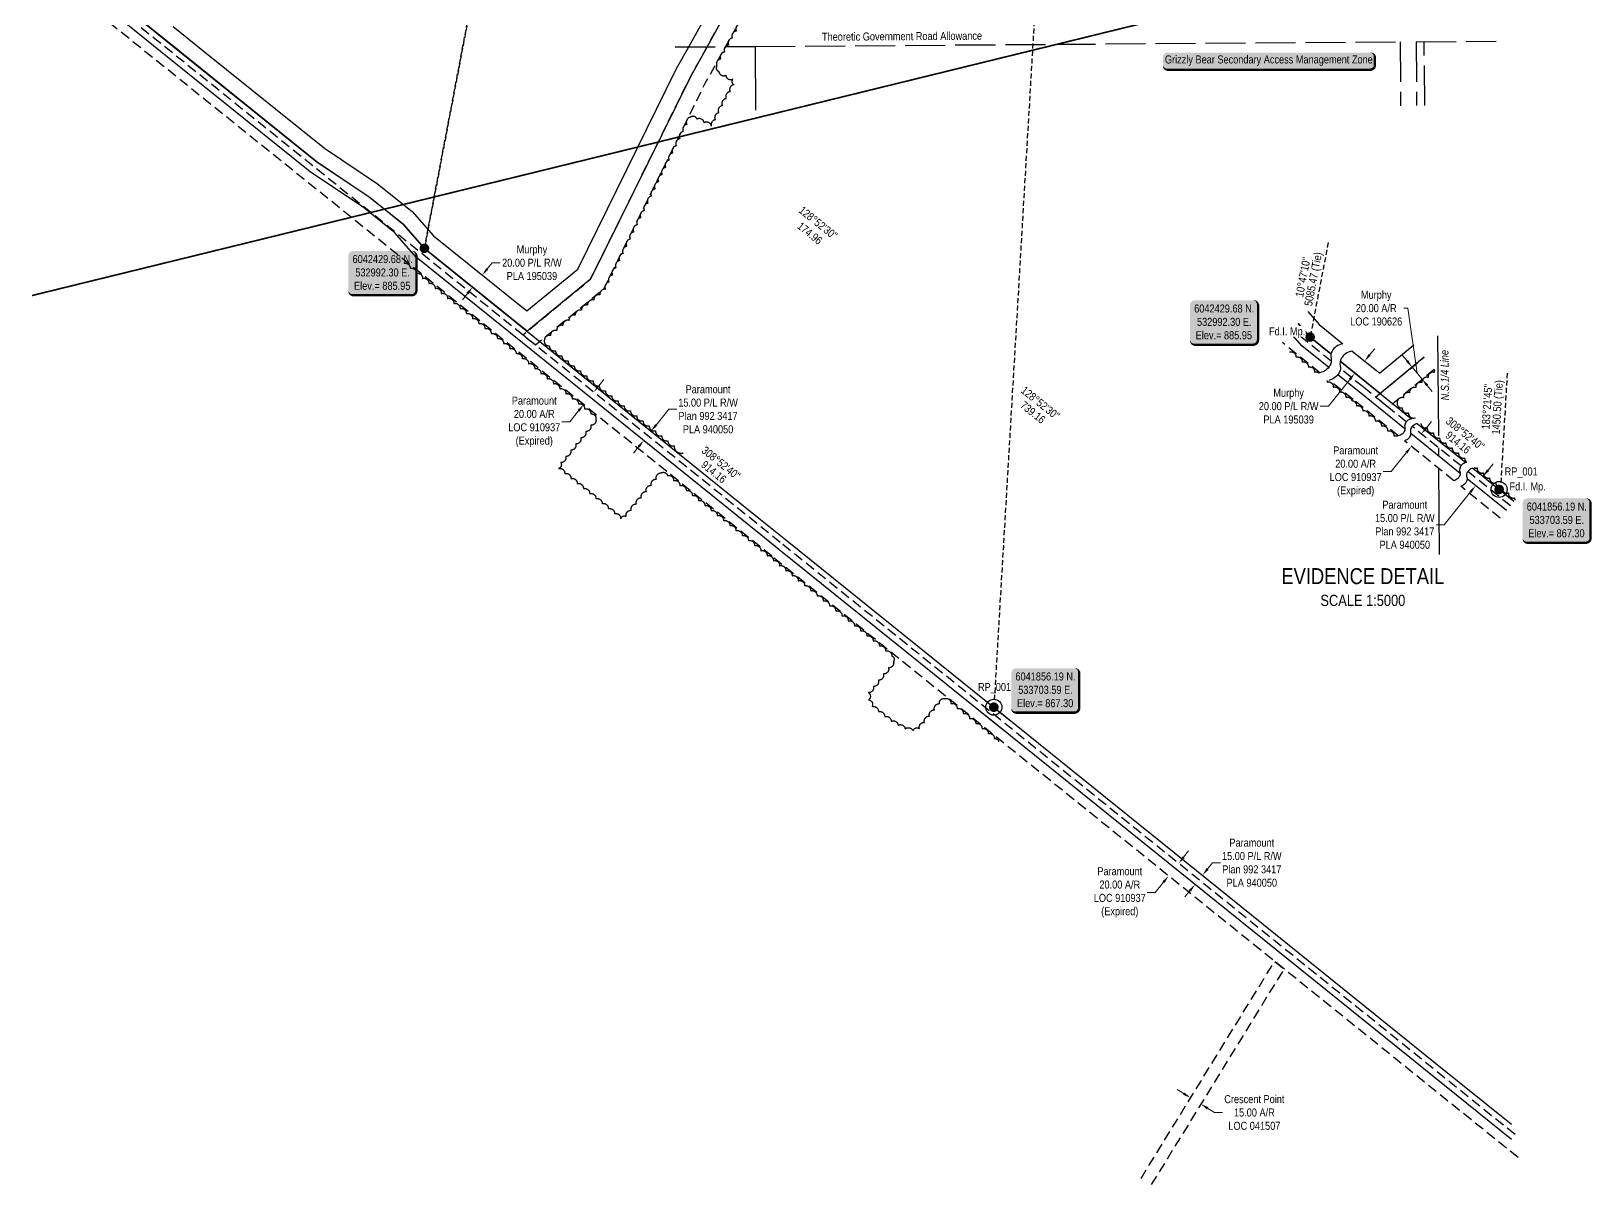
# Model space of a CAD drawing. Extents: x 532499 to 536929, y 6041259 to 6047760.
# Drawn here: x 532501 to 534450, y 6041259 to 6042701 of the extents above; entities that cross this region are included whole.
import ezdxf
from ezdxf.enums import TextEntityAlignment as Align

# ---------------------------------------------------------------- set-up
doc = ezdxf.new("R2010")
doc.units = 0
doc.header["$LTSCALE"] = 5
doc.header["$PDSIZE"] = 0.5
for name, pattern in [('0', [1, 1, 0]), ('DASHDOT2', [12.7, 6.35, -3.175, 0, -3.175]), ('foc-ACCESSROAD', [3.75, 2.5, -1.25]), ('foc-QUARTERLINE', [33, 25, -3, 2, -3]), ('foc-TIELINE', [1.875, 1.25, -0.625]), ('foc-UNSURVEYED', [12.5, 10, -2.5])]:
    doc.linetypes.add(name, pattern=pattern)
doc.layers.get('Defpoints').update_dxf_attribs({"color": 9})
for name, color, linetype in [('35', 37, 'Continuous'), ('AS-WILDLIFE', 131, 'DASHDOT2'), ('AS-WILDLIFE-BLOCK', 131, 'Continuous'), ('C-AR', 13, 'foc-ACCESSROAD'), ('C-RW', 13, 'Continuous'), ('DETAIL-T', 7, 'Continuous'), ('F-AR', 190, 'foc-ACCESSROAD'), ('F-RW', 190, 'Continuous'), ('L-BD', 7, 'Continuous'), ('L-MON', 1, 'Continuous'), ('L-QSEC', 8, 'foc-QUARTERLINE'), ('L-ROAD-T', 7, 'Continuous'), ('L-TIE', 7, 'foc-TIELINE'), ('L-TIE-T', 7, 'Continuous'), ('L-USEC', 7, 'foc-UNSURVEYED'), ('T-BUSH', 110, '0')]:
    doc.layers.add(name, color=color, linetype=linetype)
for name, color, linetype, lineweight in [('C-AR-T', 13, 'Continuous', 9), ('C-RW-T', 13, 'Continuous', 9), ('F-AR-T', 190, 'Continuous', 9), ('F-RW-T', 190, 'Continuous', 9)]:
    doc.layers.add(name, color=color, linetype=linetype, lineweight=lineweight)
doc.styles.add('80', font='ARIALN.TTF', dxfattribs={"height": 10})
doc.styles.add('80CG', font='ARIALN.TTF', dxfattribs={"height": 10})
doc.styles.add('80L', font='ARIALN.TTF', dxfattribs={"height": 10})
doc.dimstyles.new('Compass 5 000', dxfattribs={"dimscale": 5, "dimtxt": 9, "dimasz": 2, "dimexe": 0.2, "dimexo": 0.0625, "dimgap": 0.5, "dimtad": 0, "dimtih": 1, "dimtoh": 1, "dimzin": 0, "dimdsep": 46, "dimtxsty": '80CG', "dimcen": 0.1, "dimse1": 1, "dimse2": 1, "dimclrd": 256, "dimclrt": 256, "dimaunit": 1, "dimadec": 4, "dimazin": 0, "dimtfac": 0.06, "dimtofl": 0, "dimtmove": 0, "dimatfit": 1, "dimfxl": 0.2, "dimtolj": 1, "dimtzin": 0, "dimlwd": -1, "dimarcsym": 0})

# ---------------------------------------------------------------- blocks, each defined once
blk = doc.blocks.new('*U438')
h = blk.add_hatch(color=255)
edge = h.paths.add_edge_path()
edge.add_line((-126.5, -11.5), (126.5, -11.5))
edge.add_arc((126.5, -5.5), 6, 270, 360)
edge.add_line((132.5, -5.5), (132.5, 4))
edge.add_arc((126.5, 4), 6, 0, 90)
edge.add_line((126.5, 10), (-126.5, 10))
edge.add_arc((-126.5, 4), 6, 90, 180)
edge.add_line((-132.5, 4), (-132.5, -5.5))
edge.add_arc((-126.5, -5.5), 6, 180, 270)
at = {"color": 131, "flags": 128}
blk.add_lwpolyline([(-126.5, -11.5, 3, 3, 0), (126.5, -11.5, 3, 3, 0.414214), (132.5, -5.5, 3, 3, 0), (132.5, 4, 3, 0, 0.414214), (126.5, 10, 0, 0, 0), (-126.5, 10, 0, 0, 0.414214), (-132.5, 4, 0, 0, 0), (-132.5, -5.5, 0, 3, 0.414214)], format="xyseb", close=True, dxfattribs=at)
at = {"color": 131, "style": '80'}
blk.add_attdef('ENTER_TEXT_001', (-36, -5), '', height=10, dxfattribs=at)
blk = doc.blocks.new('fdia')
at = {"color": 255, "const_width": 1}
blk.add_lwpolyline([(-0.5, 0, 1), (0.5, 0, 1)], format="xyb", close=True, dxfattribs=at)
blk = doc.blocks.new('Fdiaa')
blk.add_blockref('fdia', (0, 0))
blk = doc.blocks.new('fdib')
at = {"color": 1, "const_width": 1.6}
blk.add_lwpolyline([(-0.4, 0, 1), (0.4, 0, 1)], format="xyb", close=True, dxfattribs=at)
at = {"color": 1}
blk.add_circle((0, 0), 0.8, dxfattribs=at)
blk = doc.blocks.new('Fdibb')
blk.add_blockref('fdib', (0, 0))
blk = doc.blocks.new('fdicc')
for name in ['Fdibb', 'Fdiaa']:
    blk.add_blockref(name, (0, 0))
blk = doc.blocks.new('FDI')
blk.add_blockref('fdicc', (0, 0))
blk = doc.blocks.new('*D487')
at = {"layer": 'Defpoints', "color": 0, "transparency": 16777216}
for p in [(533186.7, 6042263.8), (533174.1, 6042248.2), (533203.8, 6042250)]:
    blk.add_point(p, dxfattribs=at)
at = {"layer": 'F-AR-T', "transparency": 16777216}
for p, q in [((533210, 6042257.8), (533216.3, 6042265.6)), ((533184.9, 6042226.7), (533173.8, 6042212.9)), ((533173.8, 6042212.9), (533163.8, 6042212.9))]:
    blk.add_line(p, q, dxfattribs=at)
for points in [[(533208.7, 6042258.8), (533211.3, 6042256.8), (533203.8, 6042250)], [(533183.6, 6042227.7), (533186.2, 6042225.6), (533191.2, 6042234.5)]]:
    blk.add_solid(points, dxfattribs=at)
at = {"layer": 'F-AR-T', "transparency": 16777216, "insert": (533129.5, 6042212.9), "char_height": 10, "attachment_point": 5, "style": '80CG'}
blk.add_mtext('\\A1;Paramount\\P20.00 A/R\\PLOC 910937\\P(Expired)', dxfattribs=at)
blk = doc.blocks.new('*D488')
at = {"layer": 'Defpoints', "color": 0, "transparency": 16777216}
for p in [(533921.9, 6041670.9), (533909.4, 6041655.4), (533921.8, 6041645.3)]:
    blk.add_point(p, dxfattribs=at)
at = {"layer": 'F-AR-T', "transparency": 16777216}
for p, q in [((533940.6, 6041668.7), (533946.9, 6041676.5)), ((533915.5, 6041637.6), (533905.2, 6041624.7)), ((533905.2, 6041624.7), (533895.2, 6041624.7))]:
    blk.add_line(p, q, dxfattribs=at)
for points in [[(533939.3, 6041669.7), (533941.9, 6041667.6), (533934.4, 6041660.9)], [(533914.2, 6041638.6), (533916.8, 6041636.5), (533921.8, 6041645.3)]]:
    blk.add_solid(points, dxfattribs=at)
at = {"layer": 'F-AR-T', "transparency": 16777216, "insert": (533860.9, 6041624.7), "char_height": 10, "attachment_point": 5, "style": '80CG'}
blk.add_mtext('\\A1;Paramount\\P20.00 A/R\\PLOC 910937\\P(Expired)', dxfattribs=at)
blk = doc.blocks.new('*D489')
at = {"layer": 'Defpoints', "color": 0, "transparency": 16777216}
for p in [(533951.4, 6041371.2), (533962.2, 6041360.1), (533964.2, 6041363.3)]:
    blk.add_point(p, dxfattribs=at)
at = {"layer": 'F-AR-T', "transparency": 16777216}
for p, q in [((533940.9, 6041373.2), (533932.4, 6041378.4)), ((533970.7, 6041354.8), (533979.2, 6041349.6)), ((533979.2, 6041349.6), (533989.2, 6041349.6))]:
    blk.add_line(p, q, dxfattribs=at)
for points in [[(533941.7, 6041374.6), (533940, 6041371.8), (533949.4, 6041367.9)], [(533971.6, 6041356.3), (533969.8, 6041353.4), (533962.2, 6041360.1)]]:
    blk.add_solid(points, dxfattribs=at)
at = {"layer": 'F-AR-T', "transparency": 16777216, "insert": (534029, 6041349.6), "char_height": 10, "attachment_point": 5, "style": '80CG'}
blk.add_mtext('\\A1;Crescent Point\\P15.00 A/R\\PLOC 041507', dxfattribs=at)
blk = doc.blocks.new('*D490')
at = {"layer": 'Defpoints', "color": 0, "transparency": 16777216}
for p in [(533964.2, 6041646.2), (533976.6, 6041616.9)]:
    blk.add_point(p, dxfattribs=at)
at = {"layer": 'F-RW-T', "transparency": 16777216}
for p, q in [((533970.5, 6041654), (533976.8, 6041661.8)), ((533976.8, 6041661.8), (533986.8, 6041661.8)), ((533948.5, 6041626.7), (533942.2, 6041619))]:
    blk.add_line(p, q, dxfattribs=at)
for points in [[(533969.2, 6041655), (533971.8, 6041652.9), (533964.2, 6041646.2)], [(533947.2, 6041627.8), (533949.8, 6041625.7), (533954.8, 6041634.5)]]:
    blk.add_solid(points, dxfattribs=at)
at = {"layer": 'F-RW-T', "transparency": 16777216, "insert": (534025.8, 6041661.8), "char_height": 10, "attachment_point": 5, "style": '80CG', "bg_fill": 3, "box_fill_scale": 1.1, "bg_fill_color": 256, "bg_fill_true_color": 13158600, "bg_fill_transparency": 0}
blk.add_mtext('\\A1;Paramount\\P15.00 P/L R/W\\PPlan 992 3417\\PPLA 940050', dxfattribs=at)
at = {"layer": 'Defpoints', "color": 0, "transparency": 16777216}
blk.add_point((533986, 6041628.6), dxfattribs=at)
blk = doc.blocks.new('*D491')
at = {"layer": 'Defpoints', "color": 0, "transparency": 16777216}
for p in [(533136.4, 6042294.1), (533145.8, 6042305.7), (533275.5, 6042201.2)]:
    blk.add_point(p, dxfattribs=at)
at = {"layer": 'F-RW-T', "transparency": 16777216}
for p, q in [((533281.8, 6042208.9), (533297.5, 6042228.5)), ((533297.5, 6042228.5), (533307.5, 6042228.5)), ((533259.9, 6042181.7), (533253.6, 6042173.9))]:
    blk.add_line(p, q, dxfattribs=at)
for points in [[(533280.5, 6042210), (533283.1, 6042207.9), (533275.5, 6042201.2)], [(533258.6, 6042182.8), (533261.2, 6042180.7), (533266.2, 6042189.5)]]:
    blk.add_solid(points, dxfattribs=at)
at = {"layer": 'F-RW-T', "transparency": 16777216, "insert": (533346.6, 6042228.5), "char_height": 10, "attachment_point": 5, "style": '80CG', "bg_fill": 3, "box_fill_scale": 1.1, "bg_fill_color": 256, "bg_fill_true_color": 13158600, "bg_fill_transparency": 0}
blk.add_mtext('\\A1;Paramount\\P15.00 P/L R/W\\PPlan 992 3417\\PPLA 940050', dxfattribs=at)
blk = doc.blocks.new('*D492')
at = {"layer": 'C-RW-T', "transparency": 16777216}
for p, q in [((533070.8, 6042403.9), (533077.1, 6042411.7)), ((533077.1, 6042411.7), (533087.1, 6042411.7)), ((533046.1, 6042373.3), (533039.8, 6042365.5))]:
    blk.add_line(p, q, dxfattribs=at)
for points in [[(533069.5, 6042405), (533072.1, 6042402.9), (533064.5, 6042396.1)], [(533044.8, 6042374.3), (533047.4, 6042372.2), (533052.4, 6042381.1)]]:
    blk.add_solid(points, dxfattribs=at)
at = {"layer": 'Defpoints', "color": 0, "transparency": 16777216}
for p in [(533064.5, 6042396.1), (533061.7, 6042373.6), (533073.8, 6042388.7)]:
    blk.add_point(p, dxfattribs=at)
at = {"layer": 'C-RW-T', "transparency": 16777216, "insert": (533126.6, 6042411.7), "char_height": 10, "attachment_point": 5, "style": '80CG'}
blk.add_mtext('\\A1;Murphy\\P20.00 P/L R/W\\PPLA 195039', dxfattribs=at)
blk = doc.blocks.new('*D493')
at = {"layer": 'Defpoints', "color": 0, "transparency": 16777216}
for p in [(534237.6, 6042197.7), (534252, 6042186.1), (534239.5, 6042170.5)]:
    blk.add_point(p, dxfattribs=at)
at = {"layer": 'F-AR-T', "transparency": 16777216}
for p, q in [((534243.9, 6042205.5), (534250.2, 6042213.3)), ((534218.8, 6042174.3), (534199.8, 6042150.7)), ((534199.8, 6042150.7), (534189.8, 6042150.7))]:
    blk.add_line(p, q, dxfattribs=at)
for points in [[(534242.6, 6042206.5), (534245.2, 6042204.4), (534237.6, 6042197.7)], [(534217.5, 6042175.4), (534220.1, 6042173.3), (534225.1, 6042182.1)]]:
    blk.add_solid(points, dxfattribs=at)
at = {"layer": 'F-AR-T', "transparency": 16777216, "insert": (534155.5, 6042150.7), "char_height": 10, "attachment_point": 5, "style": '80CG'}
blk.add_mtext('\\A1;Paramount\\P20.00 A/R\\PLOC 910937\\P(Expired)', dxfattribs=at)
blk = doc.blocks.new('*D494')
at = {"layer": 'Defpoints', "color": 0, "transparency": 16777216}
for p in [(534201.7, 6042216.4), (534211.1, 6042228), (534314.6, 6042144.6)]:
    blk.add_point(p, dxfattribs=at)
at = {"layer": 'F-RW-T', "transparency": 16777216}
for p, q in [((534320.9, 6042152.4), (534327.2, 6042160.2)), ((534299, 6042125.2), (534265.9, 6042084.2)), ((534265.9, 6042084.2), (534255.9, 6042084.2))]:
    blk.add_line(p, q, dxfattribs=at)
for points in [[(534319.6, 6042153.4), (534322.2, 6042151.3), (534314.6, 6042144.6)], [(534297.7, 6042126.2), (534300.3, 6042124.1), (534305.2, 6042133)]]:
    blk.add_solid(points, dxfattribs=at)
at = {"layer": 'F-RW-T', "transparency": 16777216, "insert": (534216.9, 6042084.2), "char_height": 10, "attachment_point": 5, "style": '80CG', "bg_fill": 3, "box_fill_scale": 1.1, "bg_fill_color": 256, "bg_fill_true_color": 13158600, "bg_fill_transparency": 0}
blk.add_mtext('\\A1;Paramount\\P15.00 P/L R/W\\PPlan 992 3417\\PPLA 940050', dxfattribs=at)
blk = doc.blocks.new('*D495')
at = {"layer": 'C-RW-T', "transparency": 16777216}
for p, q in [((534173, 6042296.5), (534179.3, 6042304.3)), ((534148.3, 6042265.9), (534121.4, 6042232.4)), ((534121.4, 6042232.4), (534111.4, 6042232.4))]:
    blk.add_line(p, q, dxfattribs=at)
for points in [[(534171.7, 6042297.6), (534174.3, 6042295.5), (534166.7, 6042288.7)], [(534147, 6042266.9), (534149.6, 6042264.8), (534154.6, 6042273.6)]]:
    blk.add_solid(points, dxfattribs=at)
at = {"layer": 'Defpoints', "color": 0, "transparency": 16777216}
for p in [(534166.7, 6042288.7), (534180.2, 6042277.9), (534168.1, 6042262.8)]:
    blk.add_point(p, dxfattribs=at)
at = {"layer": 'C-RW-T', "transparency": 16777216, "insert": (534071.8, 6042232.4), "char_height": 10, "attachment_point": 5, "style": '80CG'}
blk.add_mtext('\\A1;Murphy\\P20.00 P/L R/W\\PPLA 195039', dxfattribs=at)
blk = doc.blocks.new('*U497')
h = blk.add_hatch(color=254)
edge = h.paths.add_edge_path()
edge.add_line((-36.5, -28.5), (36.5, -28.5))
edge.add_arc((36.5, -22.5), 6, 270, 360)
edge.add_line((42.5, -22.5), (42.5, 21))
edge.add_arc((36.5, 21), 6, 0, 90)
edge.add_line((36.5, 27), (-36.5, 27))
edge.add_arc((-36.5, 21), 6, 90, 180)
edge.add_line((-42.5, 21), (-42.5, -22.5))
edge.add_arc((-36.5, -22.5), 6, 180, 270)
at = {"color": 1, "flags": 128}
blk.add_lwpolyline([(-36.5, -28.5, 3, 3, 0), (36.5, -28.5, 3, 3, 0.414214), (42.5, -22.5, 3, 3, 0), (42.5, 21, 3, 0, 0.414214), (36.5, 27, 0, 0, 0), (-36.5, 27, 0, 0, 0.414214), (-42.5, 21, 0, 0, 0), (-42.5, -22.5, 0, 3, 0.414214)], format="xyseb", close=True, dxfattribs=at)
blk.add_lwpolyline([(-30.2, -23.8, 0, 10, 0), (0, 0, 5, 5, 0)], format="xyseb", dxfattribs=at)
at = {"color": 1, "style": '80'}
blk.add_attdef('ENTER_TEXT_001', (-36, -5), '', height=10, dxfattribs=at)
blk = doc.blocks.new('*D522')
at = {"layer": 'C-AR-T', "transparency": 16777216}
for p, q in [((534220.5, 6042354.9), (534215.5, 6042354.9)), ((534232.3, 6042273.7), (534220.5, 6042354.9)), ((534219.7, 6042289), (534213.3, 6042296.7)), ((534238.6, 6042266.1), (534226.1, 6042281.3)), ((534244.9, 6042258.4), (534251.3, 6042250.7))]:
    blk.add_line(p, q, dxfattribs=at)
for points in [[(534221, 6042290.1), (534218.4, 6042288), (534226.1, 6042281.3)], [(534246.2, 6042259.4), (534243.6, 6042257.3), (534238.6, 6042266.1)]]:
    blk.add_solid(points, dxfattribs=at)
at = {"layer": 'Defpoints', "color": 0, "transparency": 16777216}
for p in [(534224.2, 6042279.8), (534226.1, 6042281.3), (534236.7, 6042264.6)]:
    blk.add_point(p, dxfattribs=at)
at = {"layer": 'C-AR-T', "transparency": 16777216, "insert": (534181.2, 6042354.9), "char_height": 10, "attachment_point": 5, "style": '80CG'}
blk.add_mtext('\\A1;Murphy\\P20.00 A/R\\PLOC 190626', dxfattribs=at)

msp = doc.modelspace()

# ---------------------------------------------------------------- linework, layer by layer
at = {"layer": '35', "color": 3}
for centre in [(534334.765, 6042128.373), (533703.587, 6041856.191)]:
    msp.add_circle(centre, 10, dxfattribs=at)
at = {"layer": 'AS-WILDLIFE', "const_width": 1.999, "flags": 128}
msp.add_lwpolyline([(532502.168, 6042370.718), (534330.078, 6042819.073)], dxfattribs=at)
at = {"layer": 'C-AR', "flags": 128}
msp.add_lwpolyline([(533135.55, 6042312.375), (533131.1, 6042308.606), (533115.158, 6042321.46), (533120.166, 6042325.604), (533122.85, 6042327.812), (533199.79, 6042391.117), (533325.073, 6042645.058), (533345.4, 6042681.653), (533362.218, 6042711.934), (533404.683, 6042788.392), (533567.461, 6043081.464), (533585.357, 6043099.668), (533585.387, 6043106.834), (533657.091, 6043179.776), (533679.407, 6043159.694), (533606.684, 6043085.715), (533599.612, 6043085.655), (533583.618, 6043069.386), (533404.983, 6042747.762), (533385.175, 6042712.099), (533368.358, 6042681.818), (533342.784, 6042635.777), (533215.813, 6042378.415), (533136.06, 6042312.794), (533135.55, 6042312.375)], close=True, dxfattribs=at)
msp.add_lwpolyline([(534253.767, 6042278.214), (534201.375, 6042235.106), (534200.865, 6042234.686), (534196.415, 6042230.917), (534180.472, 6042243.772), (534185.481, 6042247.915), (534188.164, 6042250.123), (534241.066, 6042293.65)], dxfattribs=at)
at = {"layer": 'C-RW'}
for points in [[(533362.218, 6042711.933), (533345.4, 6042681.653), (533325.073, 6042645.058), (533199.79, 6042391.117), (533122.85, 6042327.812), (533120.662, 6042326.012), (532992.22, 6042429.558), (532965.726, 6042459.91), (532921.978, 6042494.308), (532858.346, 6042537.448), (532684.53, 6042677.351), (532609.535, 6042737.718)], [(532678.365, 6042707.074), (532715.521, 6042677.176), (532867.648, 6042554.773), (532933.842, 6042510.44), (532977.098, 6042475.597), (533003.598, 6042445.249), (533120.041, 6042351.408), (533183.753, 6042403.83), (533307.347, 6042654.346), (533322.424, 6042681.488), (533339.242, 6042711.768)], [(534124.678, 6042297.752), (534098.622, 6042318.757), (534083.627, 6042335.936)], [(534095.657, 6042350.874), (534110, 6042334.448), (534139.65, 6042310.553)], [(534151.105, 6042301.321), (534181.357, 6042276.942)], [(534241.066, 6042293.65), (534188.164, 6042250.123), (534185.977, 6042248.323), (534169.196, 6042261.851)], [(534181.357, 6042276.942), (534185.356, 6042273.719), (534228.355, 6042309.099)], [(534169.201, 6042261.858), (534136.132, 6042288.518)]]:
    msp.add_lwpolyline(points, dxfattribs=at)
at = {"layer": 'F-AR', "flags": 128}
for points in [[(533436.698, 6042062.196), (533423.473, 6042072.86), (532986.527, 6042425.177), (532854.117, 6042531.813), (532657.86, 6042689.772), (532592.955, 6042742.012), (532585.185, 6042748.266)], [(533426.356, 6042044.857), (533410.925, 6042057.3), (532973.98, 6042409.616), (532841.579, 6042516.244), (532645.326, 6042674.2), (532580.421, 6042726.44), (532575.001, 6042730.802)], [(534125.034, 6042288.49), (534092.93, 6042314.376), (534076.755, 6042327.403)], [(534110.941, 6042274.175), (534080.382, 6042298.815), (534064.216, 6042311.834)], [(534164.814, 6042256.414), (534136.488, 6042279.254)], [(534152.271, 6042240.85), (534122.391, 6042264.943)], [(534218.748, 6042212.909), (534164.806, 6042256.404)], [(534208.768, 6042195.278), (534152.262, 6042240.839)], [(534287.208, 6042157.709), (534226.081, 6042206.996)], [(534278.193, 6042139.3), (534216.381, 6042189.14)], [(534348.761, 6042108.077), (534295.624, 6042150.923)], [(534336.218, 6042092.513), (534286.833, 6042132.333)], [(534354.596, 6041322.053), (533436.698, 6042062.196)], [(534358.417, 6041293.294), (533426.356, 6042044.857)], [(533887.498, 6041267.283), (534054.285, 6041538.527), (534066.06, 6041529.036), (533900.175, 6041259.264)]]:
    msp.add_lwpolyline(points, dxfattribs=at)
at = {"layer": 'F-RW', "flags": 128}
for points in [[(533435.026, 6042053.349), (533412.438, 6042071.562), (532981.863, 6042418.727), (532966.749, 6042436.035), (532955.366, 6042449.072), (532915.636, 6042481.018), (532887.421, 6042499.922), (532849.458, 6042525.358), (532662.75, 6042675.63), (532625.596, 6042705.535), (532612.268, 6042716.263), (532581.937, 6042740.675), (532581.135, 6042741.321)], [(532588.777, 6042754.426), (532612.132, 6042735.627), (532649.315, 6042705.697), (532686.466, 6042675.793), (532858.346, 6042537.448), (532924.527, 6042493.107), (532965.726, 6042459.91), (532992.22, 6042429.558), (533412.299, 6042090.902), (533443.317, 6042065.895)], [(534083.627, 6042335.936), (534098.622, 6042318.757), (534124.678, 6042297.752)], [(534122.009, 6042280.719), (534088.265, 6042307.926), (534074.117, 6042324.128)], [(534136.132, 6042288.518), (534169.201, 6042261.858)], [(534159.827, 6042250.226), (534133.307, 6042271.609)], [(534169.196, 6042261.851), (534225.161, 6042216.734)], [(534217.139, 6042204.002), (534159.819, 6042250.217)], [(534286.048, 6042148.441), (534224.246, 6042198.271)], [(534232.796, 6042210.578), (534293.122, 6042161.946)], [(534343.778, 6042101.894), (534294.69, 6042141.474)], [(534301.763, 6042154.979), (534353.164, 6042113.541)], [(533443.317, 6042065.895), (533723.83, 6041839.746)], [(533714.341, 6041828.134), (533435.026, 6042053.349)], [(534350.286, 6041315.735), (534253.48, 6041393.768), (534223.135, 6041418.228), (533694.229, 6041844.566), (533692.225, 6041846.181)], [(533703.612, 6041856.261), (533703.638, 6041856.24), (534222.988, 6041437.603), (534253.333, 6041413.143), (534350.14, 6041335.109)]]:
    msp.add_lwpolyline(points, dxfattribs=at)
at = {"layer": 'L-BD'}
for points in [[(534139.65, 6042310.553, 0.09819619), (534131.306, 6042307.024, 0.11502491), (534126.039, 6042301.323, 0.18910183), (534124.73, 6042292.232, -0.18910183), (534123.421, 6042283.141, -0.11502491), (534118.154, 6042277.44, -0.08562503), (534110.941, 6042274.175)], [(534151.105, 6042301.321, 0.09819619), (534142.761, 6042297.792, 0.11502491), (534137.494, 6042292.092, 0.18910183), (534136.185, 6042283.001, -0.18910183), (534134.876, 6042273.91, -0.11502491), (534129.609, 6042268.209, -0.08567583), (534122.391, 6042264.943)], [(534225.161, 6042216.734, 0.08826698), (534220.774, 6042214.749, 0.11502491), (534217.683, 6042211.368, 0.18910183), (534216.938, 6042205.999, -0.18910183), (534216.193, 6042200.63, -0.11502491), (534213.101, 6042197.249, -0.08725523), (534208.768, 6042195.278)], [(534232.796, 6042210.578, 0.09819619), (534227.883, 6042208.47, 0.11502491), (534224.791, 6042205.09, 0.18910183), (534224.046, 6042199.72, -0.18910183), (534223.301, 6042194.351, -0.11502491), (534220.21, 6042190.971, -0.07767549), (534216.381, 6042189.14)]]:
    msp.add_lwpolyline(points, format="xyb", dxfattribs=at)
at = {"layer": 'L-BD', "flags": 128}
for points in [[(534293.122, 6042161.946, 0.09819619), (534288.56, 6042159.449, 0.11502491), (534285.881, 6042155.89, 0.18910183), (534285.657, 6042150.623, -0.18910183), (534285.434, 6042145.355, -0.11502491), (534282.754, 6042141.796, -0.09819619), (534278.193, 6042139.3)], [(534301.763, 6042154.979, 0.09819619), (534297.202, 6042152.482, 0.11502491), (534294.522, 6042148.923, 0.18910183), (534294.299, 6042143.656, -0.18910183), (534294.075, 6042138.389, -0.11502491), (534291.396, 6042134.829, -0.09819619), (534286.834, 6042132.333)]]:
    msp.add_lwpolyline(points, format="xyb", dxfattribs=at)
at = {"layer": 'L-QSEC'}
for p, q in [((533405.467, 6042682.085), (533406.056, 6042602.245)), ((534257.894, 6042320.531), (534259.91, 6042047.124))]:
    msp.add_line(p, q, dxfattribs=at)
at = {"layer": 'L-TIE'}
for p, q in [((533943.477, 6047422.759), (532992.295, 6042429.683)), ((532992.295, 6042429.683), (533943.477, 6047422.759)), ((533788.612, 6043303.449), (533703.587, 6041856.191)), ((533788.612, 6043303.449), (533703.587, 6041856.191)), ((534121.177, 6042436.885), (534098.697, 6042318.882)), ((534344.83, 6042273.886), (534336.74, 6042136.183))]:
    msp.add_line(p, q, dxfattribs=at)
at = {"layer": 'L-USEC'}
for p, q in [((533405.467, 6042682.085), (534211.01, 6042687.809)), ((534211.01, 6042687.809), (534211.613, 6042607.969)), ((534231.116, 6042687.952), (534331.063, 6042688.662)), ((534231.116, 6042687.952), (534231.719, 6042608.112)), ((534241.772, 6042608.183), (534241.169, 6042688.023)), ((533305.526, 6042681.375), (533405.467, 6042682.085))]:
    msp.add_line(p, q, dxfattribs=at)
at = {"layer": 'T-BUSH', "flags": 128}
for points in [[(533828.696, 6043476.278, 0.52056705), (533827.593, 6043466.345, 0.52056705), (533826.49, 6043456.411, 0.52056705), (533825.387, 6043446.477, 0.52056705), (533824.284, 6043436.543, 0.52056705), (533823.181, 6043426.61, 0.52056705), (533822.078, 6043416.676, 0.52056705), (533820.975, 6043406.742, 0.52056705), (533819.872, 6043396.808, 0.52056705), (533818.768, 6043386.875, 0.52056705), (533817.665, 6043376.941, 0.52056705), (533816.562, 6043367.007, 0.52056705), (533815.459, 6043357.073, 0.52056705), (533814.356, 6043347.14, 0.52056705), (533813.253, 6043337.206, 0.52056705), (533812.15, 6043327.272, 0.52056705), (533810.654, 6043317.515, 0.52056705), (533803.953, 6043310.099, 0.52056705), (533797.253, 6043302.683, 0.52056705), (533801.463, 6043295.83, 0.52056705), (533808.892, 6043289.144, 0.52056705), (533810.728, 6043282.163, 0.52056705), (533804.041, 6043274.734, 0.52056705), (533797.355, 6043267.305, 0.52056705), (533790.669, 6043259.876, 0.52056705), (533783.983, 6043252.447, 0.52056705), (533777.296, 6043245.018, 0.52056705), (533770.61, 6043237.589, 0.52056705), (533763.924, 6043230.16, 0.52056705), (533757.238, 6043222.731, 0.52056705), (533750.552, 6043215.302, 0.52056705), (533743.865, 6043207.873, 0.52056705), (533737.179, 6043200.444, 0.52056705), (533730.493, 6043193.015, 0.52056705), (533723.807, 6043185.586, 0.52056705), (533717.121, 6043178.157, 0.52056705), (533710.434, 6043170.728, 0.52056705), (533703.748, 6043163.299, 0.52056705), (533697.062, 6043155.87, 0.52056705), (533690.376, 6043148.44, 0.52056705), (533683.098, 6043152.251, 0.52056705), (533675.996, 6043148.238, 0.52056705), (533668.989, 6043141.111, 0.52056705), (533661.983, 6043133.983, 0.52056705), (533654.976, 6043126.855, 0.52056705), (533647.969, 6043119.728, 0.52056705), (533640.963, 6043112.6, 0.52056705), (533633.956, 6043105.473, 0.52056705), (533626.949, 6043098.345, 0.52056705), (533619.943, 6043091.217, 0.52056705), (533617.529, 6043084.752, 0.52056705), (533626.264, 6043079.893, 0.52056705), (533621.527, 6043071.189, 0.52056705), (533616.674, 6043062.451, 0.52056705), (533611.821, 6043053.714, 0.52056705), (533606.968, 6043044.976, 0.52056705), (533602.115, 6043036.239, 0.52056705), (533597.262, 6043027.501, 0.52056705), (533592.409, 6043018.764, 0.52056705), (533587.556, 6043010.026, 0.52056705), (533582.703, 6043001.289, 0.52056705), (533577.85, 6042992.551, 0.52056705), (533572.853, 6042984.317, 0.52056705), (533564.115, 6042989.17, 0.52056705), (533555.378, 6042994.023, 0.52056705), (533546.779, 6042998.392, 0.52056705), (533541.929, 6042989.653, 0.52056705), (533537.079, 6042980.914, 0.52056705), (533532.229, 6042972.174, 0.52056705), (533527.379, 6042963.435, 0.52056705), (533522.529, 6042954.696, 0.52056705), (533517.679, 6042945.957, 0.52056705), (533512.829, 6042937.218, 0.52056705), (533507.979, 6042928.478, 0.52056705), (533503.129, 6042919.739, 0.52056705), (533498.279, 6042911, 0.52056705), (533493.429, 6042902.261, 0.52056705), (533488.579, 6042893.522, 0.52056705), (533483.729, 6042884.782, 0.52056705), (533478.879, 6042876.043, 0.52056705), (533474.029, 6042867.304, 0.52056705), (533469.179, 6042858.565, 0.52056705), (533464.329, 6042849.826, 0.52056705), (533459.479, 6042841.086, 0.52056705), (533454.629, 6042832.347, 0.52056705), (533449.779, 6042823.608, 0.52056705), (533444.929, 6042814.869, 0.52056705), (533440.079, 6042806.129, 0.52056705), (533435.229, 6042797.39, 0.52056705), (533430.379, 6042788.651, 0.52056705), (533425.529, 6042779.912, 0.52056705), (533420.679, 6042771.173, 0.52056705), (533415.829, 6042762.433, 0.52056705), (533410.979, 6042753.694, 0.52056705), (533406.129, 6042744.955, 0.52056705), (533401.279, 6042736.216, 0.52056705), (533396.429, 6042727.477, 0.52056705), (533391.579, 6042718.737, 0.52056705), (533386.729, 6042709.998, 0.52056705), (533381.879, 6042701.259, 0.52056705), (533377.029, 6042692.52, 0.52056705), (533372.179, 6042683.78, 0.52056705), (533367.329, 6042675.041, 0.52056705), (533362.479, 6042666.302, 0.52056705), (533357.629, 6042657.563, 0.52056705), (533360.002, 6042650.89, 0.52056705), (533368.74, 6042646.037, 0.52056705), (533377.478, 6042641.185, 0.52056705), (533379.014, 6042634.273, 0.52056705), (533374.161, 6042625.535, 0.52056705), (533369.309, 6042616.798, 0.52056705), (533364.456, 6042608.06, 0.52056705), (533360.03, 6042599.099, 0.52056705), (533355.609, 6042590.135, 0.52056705), (533350.797, 6042582.32, 0.52056705), (533341.834, 6042586.741, 0.52056705), (533332.87, 6042591.163, 0.52056705), (533324.596, 6042593.553, 0.52056705), (533320.174, 6042584.589, 0.52056705), (533315.752, 6042575.626, 0.52056705), (533311.33, 6042566.663, 0.52056705), (533306.908, 6042557.699, 0.52056705), (533302.485, 6042548.736, 0.52056705), (533298.063, 6042539.773, 0.52056705), (533293.641, 6042530.809, 0.52056705), (533289.219, 6042521.846, 0.52056705), (533284.797, 6042512.883, 0.52056705), (533280.375, 6042503.919, 0.52056705), (533275.953, 6042494.956, 0.52056705), (533271.531, 6042485.993, 0.52056705), (533267.109, 6042477.029, 0.52056705), (533262.686, 6042468.066, 0.52056705), (533258.264, 6042459.103, 0.52056705), (533253.842, 6042450.139, 0.52056705), (533249.42, 6042441.176, 0.52056705), (533244.998, 6042432.213, 0.52056705), (533240.576, 6042423.249, 0.52056705), (533236.154, 6042414.286, 0.52056705), (533231.732, 6042405.323, 0.52056705), (533227.31, 6042396.359, 0.52056705), (533222.887, 6042387.396, 0.52056705), (533218.465, 6042378.433, 0.52056705), (533211.56, 6042371.438, 0.52056705), (533203.842, 6042365.088, 0.52056705), (533196.124, 6042358.737, 0.52056705), (533188.406, 6042352.387, 0.52056705), (533180.688, 6042346.036, 0.52056705), (533172.97, 6042339.686, 0.52056705), (533165.252, 6042333.336, 0.52056705), (533157.534, 6042326.985, 0.52056705), (533149.816, 6042320.635, 0.52056705), (533142.097, 6042314.285, 0.52056705), (533148.349, 6042308.024, 0.52056705), (533156.149, 6042301.774, 0.52056705), (533163.948, 6042295.523, 0.52056705), (533171.747, 6042289.273, 0.52056705), (533179.546, 6042283.022, 0.52056705), (533187.345, 6042276.771, 0.52056705), (533195.145, 6042270.521, 0.52056705), (533202.944, 6042264.27, 0.52056705), (533210.743, 6042258.02, 0.52056705), (533218.542, 6042251.769, 0.52056705), (533226.341, 6042245.519, 0.52056705), (533234.14, 6042239.268, 0.52056705), (533241.94, 6042233.018, 0.52056705), (533249.739, 6042226.767, 0.52056705), (533257.538, 6042220.517, 0.52056705), (533265.337, 6042214.266, 0.52056705), (533273.136, 6042208.016, 0.52056705), (533280.936, 6042201.765, 0.52056705), (533288.735, 6042195.515, 0.52056705), (533296.534, 6042189.264, 0.52056705), (533304.333, 6042183.014, 0.52056705), (533315.556, 6042174.02, 0.52056705)], [(532966.731, 6042410.928, -0.52056705), (532974.513, 6042404.657, -0.52056705), (532982.296, 6042398.385, -0.52056705), (532990.078, 6042392.114, -0.52056705), (532997.86, 6042385.842, -0.52056705), (533005.642, 6042379.571, -0.52056705), (533013.425, 6042373.299, -0.52056705), (533021.207, 6042367.027, -0.52056705), (533028.989, 6042360.756, -0.52056705), (533036.771, 6042354.484, -0.52056705), (533044.554, 6042348.213, -0.52056705), (533052.336, 6042341.941, -0.52056705), (533060.118, 6042335.67, -0.52056705), (533067.9, 6042329.398, -0.52056705), (533075.683, 6042323.126, -0.52056705), (533083.465, 6042316.855, -0.52056705), (533091.247, 6042310.583, -0.52056705), (533099.029, 6042304.312, -0.52056705), (533106.812, 6042298.04, -0.52056705), (533114.594, 6042291.769, -0.52056705), (533122.376, 6042285.497, -0.52056705), (533130.159, 6042279.225, -0.52056705), (533137.941, 6042272.954, -0.52056705), (533145.723, 6042266.682, -0.52056705), (533153.505, 6042260.411, -0.52056705), (533161.288, 6042254.139, -0.52056705), (533169.07, 6042247.868, -0.52056705), (533176.852, 6042241.596, -0.52056705), (533184.634, 6042235.324, -0.52056705), (533192.417, 6042229.053, -0.52056705), (533200.199, 6042222.781, -0.52056705), (533206.426, 6042216.343, -0.52056705), (533200.152, 6042208.562, -0.52056705), (533193.879, 6042200.782, -0.52056705), (533187.605, 6042193.001, -0.52056705), (533181.331, 6042185.22, -0.52056705), (533175.058, 6042177.44, -0.52056705), (533168.784, 6042169.659, -0.52056705), (533162.51, 6042161.879, -0.52056705), (533159.828, 6042154.483, -0.52056705), (533167.608, 6042148.209, -0.52056705), (533175.389, 6042141.936, -0.52056705), (533183.169, 6042135.662, -0.52056705), (533190.95, 6042129.388, -0.52056705), (533198.731, 6042123.115, -0.52056705), (533206.511, 6042116.841, -0.52056705), (533214.292, 6042110.567, -0.52056705), (533222.072, 6042104.294, -0.52056705), (533229.853, 6042098.02, -0.52056705), (533237.634, 6042091.747, -0.52056705), (533244.434, 6042094.612, -0.52056705), (533250.708, 6042102.393, -0.52056705), (533256.981, 6042110.174, -0.52056705), (533263.255, 6042117.954, -0.52056705), (533269.529, 6042125.735, -0.52056705), (533275.802, 6042133.515, -0.52056705), (533282.076, 6042141.296, -0.52056705), (533288.35, 6042149.077, -0.52056705), (533295.823, 6042145.729, -0.52056705), (533303.61, 6042139.464, -0.52056705), (533311.398, 6042133.199, -0.52056705), (533319.185, 6042126.934, -0.52056705), (533326.973, 6042120.669, -0.52056705), (533334.76, 6042114.404, -0.52056705), (533342.548, 6042108.139, -0.52056705), (533350.335, 6042101.874, -0.52056705), (533358.123, 6042095.608, -0.52056705), (533365.91, 6042089.343, -0.52056705), (533373.698, 6042083.078, -0.52056705), (533381.485, 6042076.813, -0.52056705), (533389.273, 6042070.548, -0.52056705), (533397.06, 6042064.283, -0.52056705), (533404.848, 6042058.018, -0.52056705), (533412.636, 6042051.753, -0.52056705), (533420.423, 6042045.488, -0.52056705), (533428.211, 6042039.223, -0.52056705), (533435.998, 6042032.958, -0.52056705), (533443.786, 6042026.693, -0.52056705), (533451.573, 6042020.428, -0.52056705), (533459.361, 6042014.163, -0.52056705), (533467.148, 6042007.898, -0.52056705), (533474.936, 6042001.633, -0.52056705), (533482.723, 6041995.368, -0.52056705), (533490.511, 6041989.103, -0.52056705), (533498.298, 6041982.838, -0.52056705), (533506.086, 6041976.573, -0.52056705), (533513.873, 6041970.308, -0.52056705), (533521.661, 6041964.043, -0.52056705), (533529.448, 6041957.778, -0.52056705), (533537.236, 6041951.513, -0.52056705), (533545.023, 6041945.248, -0.52056705), (533552.811, 6041938.983, -0.52056705), (533560.598, 6041932.718, -0.52056705), (533568.386, 6041926.452, -0.52056705), (533576.174, 6041920.187, -0.52056705), (533578.276, 6041913.31, -0.52056705), (533572.002, 6041905.529, -0.52056705), (533565.729, 6041897.749, -0.52056705), (533559.455, 6041889.968, -0.52056705), (533553.181, 6041882.188, -0.52056705), (533546.907, 6041874.407, -0.52056705), (533547.117, 6041865.386, -0.52056705), (533551.578, 6041856.867, -0.52056705), (533559.4, 6041850.645, -0.52056705), (533567.222, 6041844.424, -0.52056705), (533575.3, 6041838.586, -0.52056705), (533584.063, 6041833.779, -0.52056705), (533592.826, 6041828.972, -0.52056705), (533602.523, 6041826.725, -0.52056705), (533610.61, 6041829.49, -0.52056705), (533616.884, 6041837.271, -0.52056705), (533623.158, 6041845.051, -0.52056705), (533629.432, 6041852.832, -0.52056705), (533635.705, 6041860.612, -0.52056705), (533642.126, 6041867.02, -0.52056705), (533649.907, 6041860.746, -0.52056705), (533657.687, 6041854.472, -0.52056705), (533665.468, 6041848.198, -0.52056705), (533673.248, 6041841.925, -0.52056705), (533681.029, 6041835.651, -0.52056705), (533688.809, 6041829.377, -0.52056705), (533696.59, 6041823.103, -0.52056705), (533704.37, 6041816.829, -0.52056705), (533709.341, 6041812.822, -0.52056705)], [(534073.133, 6042300.127, -0.52056705), (534080.916, 6042293.856, -0.52056705), (534088.698, 6042287.584, -0.52056705), (534096.48, 6042281.313, -0.52056705), (534104.262, 6042275.041, -0.24605805), (534109.81, 6042273.911, -0.24605805)], [(534254.229, 6042277.652, 0.12472701), (534253.721, 6042274.698, 0.52056705), (534246.003, 6042268.348, 0.52056705), (534238.284, 6042261.997, 0.52056705), (534230.566, 6042255.647, 0.52056705), (534222.848, 6042249.297, 0.52056705), (534215.13, 6042242.946, 0.52056705), (534207.412, 6042236.596, 0.52056705), (534213.664, 6042230.335, 0.52056705), (534221.463, 6042224.085, 0.52056705), (534229.263, 6042217.834, 0.02852492), (534229.257, 6042217.139, 0.02852492)], [(534119.655, 6042264.405, -0.07893575), (534119.827, 6042262.498, -0.52056705), (534127.609, 6042256.226, -0.52056705), (534135.391, 6042249.955, -0.52056705), (534143.174, 6042243.683, -0.43635714), (534150.84, 6042239.074, -0.43635714)], [(534151.083, 6042239.376, -0.40475739), (534156.562, 6042232.895, -0.52056705), (534164.344, 6042226.623, -0.52056705), (534172.126, 6042220.351, -0.52056705), (534179.909, 6042214.08, -0.52056705), (534187.691, 6042207.808, -0.52056705), (534195.473, 6042201.537, -0.52056705), (534203.255, 6042195.265, -0.17502063), (534207.391, 6042194.996, -0.17502063)], [(534237.061, 6042210.807, 0.48070245), (534244.861, 6042205.333, 0.52056705), (534252.66, 6042199.083, 0.52056705), (534260.459, 6042192.832, 0.52056705), (534268.258, 6042186.582, 0.52056705), (534276.058, 6042180.331, 0.52056705), (534283.857, 6042174.081, 0.52056705), (534291.656, 6042167.83, 0.27342098), (534294.462, 6042162.293, 0.27342098)], [(534303.569, 6042155.412, 0.1546487), (534307.254, 6042155.329, 0.52056705), (534315.053, 6042149.079, 0.52056705), (534322.853, 6042142.828, 0.52056705), (534330.652, 6042136.578, 0.52056705), (534338.451, 6042130.327, 0.52056705), (534346.25, 6042124.076, 0.52056705), (534354.049, 6042117.826, 0.11178434), (534354.473, 6042115.165, 0.11178434)]]:
    msp.add_lwpolyline(points, format="xyb", dxfattribs=at)

# ---------------------------------------------------------------- block references
at = {"layer": 'AS-WILDLIFE-BLOCK'}
ref = msp.add_blockref('*U438', (534047.179, 6042664.426), dxfattribs=dict(at, xscale=0.999488, yscale=0.999488, zscale=0.999488))
ref.add_attrib('ENTER_TEXT_001', 'Grizzly Bear Secondary Access Management Zone', (533917.272, 6042660.809), dxfattribs={"layer": '0', "color": 131, "height": 9.99488, "style": '80'})
at = {"layer": 'DETAIL-T', "color": 5}
ref = msp.add_blockref('*U497', (532939.816, 6042399.542), dxfattribs=dict(at, xscale=0.999488, yscale=0.999488, zscale=0.999488))
ref.add_attrib('ENTER_TEXT_001', '6042429.68 N.', (532902.54, 6042411.309), dxfattribs={"layer": '0', "color": 1, "height": 9.99488, "style": '80'})
ref.add_attrib('ENTER_TEXT_002', '532992.30 E.', (532906.014, 6042394.61), dxfattribs={"layer": '0', "color": 1, "height": 9.99488, "style": '80'})
ref.add_attrib('ENTER_TEXT_003', 'Elev.= 885.95', (532904.425, 6042377.911), dxfattribs={"layer": '0', "color": 1, "height": 9.99488, "style": '80'})
ref = msp.add_blockref('*U497', (533991.114, 6042337.763), dxfattribs=dict(at, xscale=0.999488, yscale=0.999488, zscale=0.999488))
ref.add_attrib('ENTER_TEXT_001', '6042429.68 N.', (533953.838, 6042349.529), dxfattribs={"layer": '0', "color": 1, "height": 9.99488, "style": '80'})
ref.add_attrib('ENTER_TEXT_002', '532992.30 E.', (533957.311, 6042332.83), dxfattribs={"layer": '0', "color": 1, "height": 9.99488, "style": '80'})
ref.add_attrib('ENTER_TEXT_003', 'Elev.= 885.95', (533955.723, 6042316.131), dxfattribs={"layer": '0', "color": 1, "height": 9.99488, "style": '80'})
ref = msp.add_blockref('*U497', (534406.501, 6042090.219), dxfattribs=dict(at, xscale=0.999488, yscale=0.999488, zscale=0.999488))
ref.add_attrib('ENTER_TEXT_001', '6041856.19 N.', (534369.224, 6042101.985), dxfattribs={"layer": '0', "color": 1, "height": 9.99488, "style": '80'})
ref.add_attrib('ENTER_TEXT_002', '533703.59 E.', (534372.698, 6042085.286), dxfattribs={"layer": '0', "color": 1, "height": 9.99488, "style": '80'})
ref.add_attrib('ENTER_TEXT_003', 'Elev.= 867.30', (534371.154, 6042068.587), dxfattribs={"layer": '0', "color": 1, "height": 9.99488, "style": '80'})
ref = msp.add_blockref('*U497', (533767.821, 6041877.879), dxfattribs=dict(at, xscale=0.999488, yscale=0.999488, zscale=0.999488))
ref.add_attrib('ENTER_TEXT_001', '6041856.19 N.', (533730.545, 6041889.645), dxfattribs={"layer": '0', "color": 1, "height": 9.99488, "style": '80'})
ref.add_attrib('ENTER_TEXT_002', '533703.59 E.', (533734.018, 6041872.946), dxfattribs={"layer": '0', "color": 1, "height": 9.99488, "style": '80'})
ref.add_attrib('ENTER_TEXT_003', 'Elev.= 867.30', (533732.474, 6041856.247), dxfattribs={"layer": '0', "color": 1, "height": 9.99488, "style": '80'})
at = {"layer": 'L-MON', "xscale": 4.999999999999903, "yscale": 4.999999999999903, "zscale": 4.999999999999903}
for p in [(532992.295, 6042429.683), (534098.697, 6042318.882), (533703.587, 6041856.191)]:
    msp.add_blockref('FDI', p, dxfattribs=at)

# ---------------------------------------------------------------- texts
at = {"layer": '35', "color": 3, "style": '80'}
for p in [(534341.567, 6042145.836), (533683.746, 6041876.478)]:
    msp.add_attdef('RP_001', p, 'RP', height=10, dxfattribs=at)
at = {"layer": 'DETAIL-T', "color": 3, "insert": (534164.526, 6042006.25), "char_height": 19.98976, "width": 202.87599, "attachment_point": 5, "style": '80CG'}
msp.add_mtext('EVIDENCE DETAIL\\P{\\H0.7x;SCALE 1:5000}', dxfattribs=at)
at = {"layer": 'L-BD', "color": 5, "style": '80L'}
for s, height, p in [("10°47'10''", 9.9949, (534089.638, 6042393.779)), ('5085.47 (Tie)', 9.99488, (534103.629, 6042391.114))]:
    msp.add_text(s, height=height, rotation=79.2144, dxfattribs=at).set_placement(p, align=Align.MIDDLE)
at = {"layer": 'L-BD', "style": '80L'}
for s, height, p in [("128°52'30''", 9.98969, (533761.774, 6042236.426)), ('739.16', 9.9897, (533752.37, 6042224.76))]:
    msp.add_text(s, height=height, rotation=321.125, dxfattribs=at).set_placement(p, align=Align.MIDDLE)
at = {"layer": 'L-BD', "color": 6, "style": '80L'}
for s, height, p in [("308°52'40''", 9.99488, (534292.472, 6042198.126)), ('914.16', 9.9949, (534283.532, 6042187.038)), ("308°52'40''", 9.99488, (533362.84, 6042161.417)), ('914.16', 9.9949, (533353.901, 6042150.329))]:
    msp.add_text(s, height=height, rotation=321.1219, dxfattribs=at).set_placement(p, align=Align.MIDDLE)
at = {"layer": 'L-QSEC', "insert": (534262.177, 6042239.65), "char_height": 9.99488, "attachment_point": 1, "rotation": 90.718717, "style": '80L'}
msp.add_mtext_dynamic_manual_height_columns('{\\fArial Narrow|b0|i1|c0|p34;N.S.1/4 Line}', width=63.68781, gutter_width=50, heights=[0], dxfattribs=at)
at = {"layer": 'L-ROAD-T', "style": '80L'}
msp.add_text('Theoretic Government Road Allowance', height=10, rotation=0.407127, dxfattribs=at).set_placement((533588.87, 6042694.797), align=Align.MIDDLE_CENTER)
at = {"layer": 'L-TIE-T', "style": '80L'}
for s, p in [("183°21'45''", (534319.499, 6042231.808)), ('1450.50 (Tie)', (534333.717, 6042230.973))]:
    msp.add_text(s, height=9.99488, rotation=86.6378, dxfattribs=at).set_placement(p, align=Align.MIDDLE)

# ---------------------------------------------------------------- dimensions: what is measured, and where the dimension line sits
at = {"layer": 'C-AR-T'}
dim = msp.add_linear_dim(base=(534226.054, 6042281.299), p1=(534236.749, 6042264.617), p2=(534224.247, 6042279.812), angle=129.4472, text='Murphy\\P20.00 A/R\\PLOC 190626', dimstyle='Compass 5 000', override={"dimtmove": 1}, dxfattribs=at)
dim.commit()
dim.dimension.update_dxf_attribs({"geometry": '*D522', "text_midpoint": (534213.032, 6042354.933), "dimtype": 161})
at = {"layer": 'C-RW-T', "color": 5}
dim = msp.add_aligned_dim(p1=(533061.658, 6042373.58), p2=(533073.813, 6042388.663), distance=11.917, text='Murphy\\P20.00 P/L R/W\\PPLA 195039', dimstyle='Compass 5 000', dxfattribs=at)
dim.commit()
dim.dimension.update_dxf_attribs({"geometry": '*D492', "text_midpoint": (533126.623, 6042411.713)})
dim = msp.add_linear_dim(base=(534166.739, 6042288.722), p1=(534168.06, 6042262.779), p2=(534180.215, 6042277.862), angle=51.134848, text='Murphy\\P20.00 P/L R/W\\PPLA 195039', dimstyle='Compass 5 000', dxfattribs=at)
dim.commit()
dim.dimension.update_dxf_attribs({"geometry": '*D495', "text_midpoint": (534071.836, 6042232.433), "dimtype": 161})
at = {"layer": 'F-AR-T'}
for base, p1, p2, angle, picture, middle in [((533203.764, 6042250.018), (533174.15, 6042248.211), (533186.698, 6042263.776), 51.125637, '*D487', (533129.548, 6042212.91)), ((534237.62, 6042197.69), (534239.465, 6042170.522), (534252.013, 6042186.087), 51.125637, '*D493', (534155.468, 6042150.737)), ((533921.818, 6041645.344), (533921.934, 6041670.928), (533909.387, 6041655.367), 231.119183, '*D488', (533860.871, 6041624.7))]:
    dim = msp.add_linear_dim(base=base, p1=p1, p2=p2, angle=angle, text='Paramount\\P20.00 A/R\\PLOC 910937\\P(Expired)', dimstyle='Compass 5 000', dxfattribs=at)
    dim.commit()
    dim.dimension.update_dxf_attribs({"geometry": picture, "text_midpoint": middle, "dimtype": 161})
dim = msp.add_aligned_dim(p1=(533951.379, 6041371.172), p2=(533964.157, 6041363.315), distance=-3.791, text='Crescent Point\\P15.00 A/R\\PLOC 041507', dimstyle='Compass 5 000', dxfattribs=at)
dim.commit()
dim.dimension.update_dxf_attribs({"geometry": '*D489', "text_midpoint": (534028.969, 6041349.61)})

# ---------------------------------------------------------------- next in the draw order: texts
at = {"layer": 'L-BD', "insert": (533487.384, 6042465.47), "char_height": 9.98969, "width": 51.03949, "attachment_point": 2, "rotation": 321.125, "style": '80L', "bg_fill": 3, "box_fill_scale": 1.1, "bg_fill_color": 256, "bg_fill_transparency": 0}
msp.add_mtext("128°52'30'' 174.96", dxfattribs=at)
at = {"layer": 'L-MON', "insert": (534047.345, 6042331.007), "char_height": 9.9949, "attachment_point": 1, "style": '80L', "bg_fill": 3, "box_fill_scale": 1.15, "bg_fill_color": 256, "bg_fill_true_color": 256, "bg_fill_transparency": 0}
msp.add_mtext_dynamic_manual_height_columns('Fd.I. Mp.', width=44.40398, gutter_width=50, heights=[0], dxfattribs=at)

# ---------------------------------------------------------------- next in the draw order: dimensions: what is measured, and where the dimension line sits
at = {"layer": 'F-RW-T'}
for base, p1, p2, picture, middle in [((533275.539, 6042201.154), (533136.412, 6042294.08), (533145.79, 6042305.718), '*D491', (533346.633, 6042228.462)), ((534314.618, 6042144.609), (534201.726, 6042216.392), (534211.105, 6042228.029), '*D494', (534216.864, 6042084.218))]:
    dim = msp.add_linear_dim(base=base, p1=p1, p2=p2, angle=51.134842, text='Paramount\\P15.00 P/L R/W\\PPlan 992 3417\\PPLA 940050', dimstyle='Compass 5 000', override={"dimtfill": 1}, dxfattribs=at)
    dim.commit()
    dim.dimension.update_dxf_attribs({"geometry": picture, "text_midpoint": middle, "dimtype": 161})
dim = msp.add_aligned_dim(p1=(533976.639, 6041616.922), p2=(533986.049, 6041628.595), distance=28.057, text='Paramount\\P15.00 P/L R/W\\PPlan 992 3417\\PPLA 940050', dimstyle='Compass 5 000', override={"dimtfill": 1}, dxfattribs=at)
dim.commit()
dim.dimension.update_dxf_attribs({"geometry": '*D490', "text_midpoint": (534025.842, 6041661.774)})

# ---------------------------------------------------------------- next in the draw order: block references
at = {"layer": 'L-MON', "xscale": 4.999999999999903, "yscale": 4.999999999999903, "zscale": 4.999999999999903}
msp.add_blockref('FDI', (534334.765, 6042128.373), dxfattribs=at)

# ---------------------------------------------------------------- next in the draw order: texts
at = {"layer": 'L-MON', "insert": (534347.747, 6042137.135), "char_height": 9.9949, "attachment_point": 1, "style": '80L', "bg_fill": 3, "box_fill_scale": 1.15, "bg_fill_color": 256, "bg_fill_true_color": 256, "bg_fill_transparency": 0}
msp.add_mtext_dynamic_manual_height_columns('Fd.I. Mp.', width=44.40398, gutter_width=50, heights=[0], dxfattribs=at)

doc.saveas('drawing.dxf')
